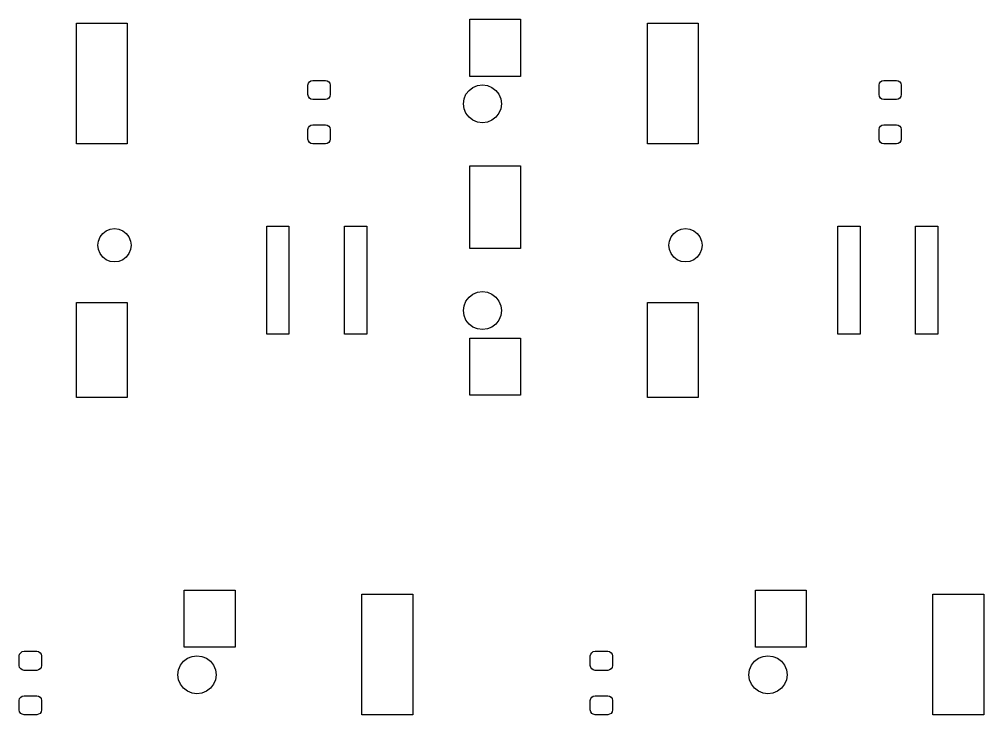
# Model space of a CAD drawing. Extents: x 0.7 to 11, y -6.1 to -1.6.
# Drawn here: x 4.783 to 5.98, y -4.732 to -3.869 of the extents above; entities that cross this region are included whole.
import ezdxf

# ---------------------------------------------------------------- set-up
doc = ezdxf.new("R2010")
doc.units = 0
doc.header["$MEASUREMENT"] = 0
doc.layers.add('BLACK', color=7, linetype='CONTINUOUS')

msp = doc.modelspace()

# ---------------------------------------------------------------- linework, layer by layer
at = {"layer": 'BLACK', "linetype": 'CONTINUOUS'}
for p, q in [((4.8543, -4.0236), (4.8543, -3.874)), ((4.8543, -3.874), (4.9173, -3.874)), ((4.9173, -3.874), (4.9173, -4.0236)), ((5.3425, -3.94), (5.3425, -3.8691)), ((5.3425, -3.8691), (5.4055, -3.8691)), ((5.4055, -3.8691), (5.4055, -3.94)), ((5.563, -4.0236), (5.563, -3.874)), ((5.563, -3.874), (5.626, -3.874)), ((5.626, -3.874), (5.626, -4.0236)), ((5.1417, -3.9508), (5.1422, -3.9485)), ((5.1422, -3.9485), (5.1435, -3.9466)), ((5.1435, -3.9466), (5.1454, -3.9453)), ((5.1454, -3.9453), (5.1476, -3.9449)), ((5.1476, -3.9449), (5.1634, -3.9449)), ((5.1634, -3.9449), (5.1656, -3.9453)), ((5.1656, -3.9453), (5.1676, -3.9466)), ((5.1676, -3.9466), (5.1688, -3.9485)), ((5.1688, -3.9485), (5.1693, -3.9508)), ((5.4055, -3.94), (5.3425, -3.94)), ((5.8504, -3.9508), (5.8508, -3.9485)), ((5.8508, -3.9485), (5.8521, -3.9466)), ((5.8521, -3.9466), (5.854, -3.9453)), ((5.854, -3.9453), (5.8563, -3.9449)), ((5.8563, -3.9449), (5.872, -3.9449)), ((5.872, -3.9449), (5.8743, -3.9453)), ((5.8743, -3.9453), (5.8762, -3.9466)), ((5.8762, -3.9466), (5.8775, -3.9485)), ((5.8775, -3.9485), (5.878, -3.9508)), ((5.1417, -3.9626), (5.1417, -3.9508)), ((5.1693, -3.9508), (5.1693, -3.9626)), ((5.3378, -3.9622), (5.3416, -3.9573)), ((5.3416, -3.9573), (5.3465, -3.9536)), ((5.3465, -3.9536), (5.3522, -3.9512)), ((5.3522, -3.9512), (5.3583, -3.9504)), ((5.3583, -3.9504), (5.3644, -3.9512)), ((5.3644, -3.9512), (5.3701, -3.9536)), ((5.3701, -3.9536), (5.375, -3.9573)), ((5.375, -3.9573), (5.3787, -3.9622)), ((5.8504, -3.9626), (5.8504, -3.9508)), ((5.878, -3.9508), (5.878, -3.9626)), ((5.1422, -3.9649), (5.1417, -3.9626)), ((5.1435, -3.9668), (5.1422, -3.9649)), ((5.1454, -3.9681), (5.1435, -3.9668)), ((5.1476, -3.9685), (5.1454, -3.9681)), ((5.1634, -3.9685), (5.1476, -3.9685)), ((5.1656, -3.9681), (5.1634, -3.9685)), ((5.1676, -3.9668), (5.1656, -3.9681)), ((5.1688, -3.9649), (5.1676, -3.9668)), ((5.1693, -3.9626), (5.1688, -3.9649)), ((5.3346, -3.974), (5.3355, -3.9679)), ((5.3355, -3.9679), (5.3378, -3.9622)), ((5.3787, -3.9622), (5.3811, -3.9679)), ((5.3811, -3.9679), (5.3819, -3.974)), ((5.8508, -3.9649), (5.8504, -3.9626)), ((5.8521, -3.9668), (5.8508, -3.9649)), ((5.854, -3.9681), (5.8521, -3.9668)), ((5.8563, -3.9685), (5.854, -3.9681)), ((5.872, -3.9685), (5.8563, -3.9685)), ((5.8743, -3.9681), (5.872, -3.9685)), ((5.8762, -3.9668), (5.8743, -3.9681)), ((5.8775, -3.9649), (5.8762, -3.9668)), ((5.878, -3.9626), (5.8775, -3.9649)), ((5.3355, -3.9801), (5.3346, -3.974)), ((5.3378, -3.9858), (5.3355, -3.9801)), ((5.3811, -3.9801), (5.3787, -3.9858)), ((5.3819, -3.974), (5.3811, -3.9801)), ((5.3416, -3.9907), (5.3378, -3.9858)), ((5.3465, -3.9945), (5.3416, -3.9907)), ((5.3522, -3.9968), (5.3465, -3.9945)), ((5.3583, -3.9976), (5.3522, -3.9968)), ((5.3644, -3.9968), (5.3583, -3.9976)), ((5.3701, -3.9945), (5.3644, -3.9968)), ((5.375, -3.9907), (5.3701, -3.9945)), ((5.3787, -3.9858), (5.375, -3.9907)), ((5.1417, -4.0059), (5.1422, -4.0036)), ((5.1417, -4.0177), (5.1417, -4.0059)), ((5.1422, -4.0036), (5.1435, -4.0017)), ((5.1435, -4.0017), (5.1454, -4.0004)), ((5.1454, -4.0004), (5.1476, -4)), ((5.1476, -4), (5.1634, -4)), ((5.1634, -4), (5.1656, -4.0004)), ((5.1656, -4.0004), (5.1676, -4.0017)), ((5.1676, -4.0017), (5.1688, -4.0036)), ((5.1688, -4.0036), (5.1693, -4.0059)), ((5.1693, -4.0059), (5.1693, -4.0177)), ((5.8504, -4.0059), (5.8508, -4.0036)), ((5.8504, -4.0177), (5.8504, -4.0059)), ((5.8508, -4.0036), (5.8521, -4.0017)), ((5.8521, -4.0017), (5.854, -4.0004)), ((5.854, -4.0004), (5.8563, -4)), ((5.8563, -4), (5.872, -4)), ((5.872, -4), (5.8743, -4.0004)), ((5.8743, -4.0004), (5.8762, -4.0017)), ((5.8762, -4.0017), (5.8775, -4.0036)), ((5.8775, -4.0036), (5.878, -4.0059)), ((5.878, -4.0059), (5.878, -4.0177)), ((5.1422, -4.02), (5.1417, -4.0177)), ((5.1435, -4.0219), (5.1422, -4.02)), ((5.1688, -4.02), (5.1676, -4.0219)), ((5.1693, -4.0177), (5.1688, -4.02)), ((5.8508, -4.02), (5.8504, -4.0177)), ((5.8521, -4.0219), (5.8508, -4.02)), ((5.8775, -4.02), (5.8762, -4.0219)), ((5.878, -4.0177), (5.8775, -4.02)), ((4.9173, -4.0236), (4.8543, -4.0236)), ((5.1454, -4.0232), (5.1435, -4.0219)), ((5.1476, -4.0236), (5.1454, -4.0232)), ((5.1634, -4.0236), (5.1476, -4.0236)), ((5.1656, -4.0232), (5.1634, -4.0236)), ((5.1676, -4.0219), (5.1656, -4.0232)), ((5.626, -4.0236), (5.563, -4.0236)), ((5.854, -4.0232), (5.8521, -4.0219)), ((5.8563, -4.0236), (5.854, -4.0232)), ((5.872, -4.0236), (5.8563, -4.0236)), ((5.8743, -4.0232), (5.872, -4.0236)), ((5.8762, -4.0219), (5.8743, -4.0232)), ((5.3425, -4.1535), (5.3425, -4.0512)), ((5.3425, -4.0512), (5.4055, -4.0512)), ((5.4055, -4.0512), (5.4055, -4.1535)), ((4.8962, -4.1296), (4.9016, -4.1289)), ((4.9016, -4.1289), (4.9069, -4.1296)), ((5.0906, -4.2598), (5.0906, -4.126)), ((5.0906, -4.126), (5.1181, -4.126)), ((5.1181, -4.126), (5.1181, -4.2598)), ((5.187, -4.2598), (5.187, -4.126)), ((5.187, -4.126), (5.2146, -4.126)), ((5.2146, -4.126), (5.2146, -4.2598)), ((5.6049, -4.1296), (5.6102, -4.1289)), ((5.6102, -4.1289), (5.6156, -4.1296)), ((5.7992, -4.2598), (5.7992, -4.126)), ((5.7992, -4.126), (5.8268, -4.126)), ((5.8268, -4.126), (5.8268, -4.2598)), ((5.8957, -4.2598), (5.8957, -4.126)), ((5.8957, -4.126), (5.9232, -4.126)), ((5.9232, -4.126), (5.9232, -4.2598)), ((4.8816, -4.1443), (4.8837, -4.1393)), ((4.8837, -4.1393), (4.887, -4.135)), ((4.887, -4.135), (4.8912, -4.1317)), ((4.8912, -4.1317), (4.8962, -4.1296)), ((4.9069, -4.1296), (4.9119, -4.1317)), ((4.9119, -4.1317), (4.9162, -4.135)), ((4.9162, -4.135), (4.9195, -4.1393)), ((4.9195, -4.1393), (4.9215, -4.1443)), ((5.5903, -4.1443), (5.5923, -4.1393)), ((5.5923, -4.1393), (5.5956, -4.135)), ((5.5956, -4.135), (5.5999, -4.1317)), ((5.5999, -4.1317), (5.6049, -4.1296)), ((5.6156, -4.1296), (5.6206, -4.1317)), ((5.6206, -4.1317), (5.6249, -4.135)), ((5.6249, -4.135), (5.6281, -4.1393)), ((5.6281, -4.1393), (5.6302, -4.1443)), ((4.8809, -4.1496), (4.8816, -4.1443)), ((4.8816, -4.155), (4.8809, -4.1496)), ((4.9215, -4.1443), (4.9222, -4.1496)), ((4.9222, -4.1496), (4.9215, -4.155)), ((5.5896, -4.1496), (5.5903, -4.1443)), ((5.5903, -4.155), (5.5896, -4.1496)), ((5.6302, -4.1443), (5.6309, -4.1496)), ((5.6309, -4.1496), (5.6302, -4.155)), ((4.8837, -4.1599), (4.8816, -4.155)), ((4.887, -4.1642), (4.8837, -4.1599)), ((4.8912, -4.1675), (4.887, -4.1642)), ((4.9162, -4.1642), (4.9119, -4.1675)), ((4.9195, -4.1599), (4.9162, -4.1642)), ((4.9215, -4.155), (4.9195, -4.1599)), ((5.4055, -4.1535), (5.3425, -4.1535)), ((5.5923, -4.1599), (5.5903, -4.155)), ((5.5956, -4.1642), (5.5923, -4.1599)), ((5.5999, -4.1675), (5.5956, -4.1642)), ((5.6249, -4.1642), (5.6206, -4.1675)), ((5.6281, -4.1599), (5.6249, -4.1642)), ((5.6302, -4.155), (5.6281, -4.1599)), ((4.8962, -4.1696), (4.8912, -4.1675)), ((4.9016, -4.1703), (4.8962, -4.1696)), ((4.9069, -4.1696), (4.9016, -4.1703)), ((4.9119, -4.1675), (4.9069, -4.1696)), ((5.6049, -4.1696), (5.5999, -4.1675)), ((5.6102, -4.1703), (5.6049, -4.1696)), ((5.6156, -4.1696), (5.6102, -4.1703)), ((5.6206, -4.1675), (5.6156, -4.1696)), ((5.3416, -4.214), (5.3465, -4.2103)), ((5.3465, -4.2103), (5.3522, -4.2079)), ((5.3522, -4.2079), (5.3583, -4.2071)), ((5.3583, -4.2071), (5.3644, -4.2079)), ((5.3644, -4.2079), (5.3701, -4.2103)), ((5.3701, -4.2103), (5.375, -4.214)), ((4.8543, -4.3386), (4.8543, -4.2205)), ((4.8543, -4.2205), (4.9173, -4.2205)), ((4.9173, -4.2205), (4.9173, -4.3386)), ((5.3346, -4.2307), (5.3355, -4.2246)), ((5.3355, -4.2246), (5.3378, -4.2189)), ((5.3378, -4.2189), (5.3416, -4.214)), ((5.375, -4.214), (5.3787, -4.2189)), ((5.3787, -4.2189), (5.3811, -4.2246)), ((5.3811, -4.2246), (5.3819, -4.2307)), ((5.563, -4.3386), (5.563, -4.2205)), ((5.563, -4.2205), (5.626, -4.2205)), ((5.626, -4.2205), (5.626, -4.3386)), ((5.3355, -4.2368), (5.3346, -4.2307)), ((5.3378, -4.2425), (5.3355, -4.2368)), ((5.3811, -4.2368), (5.3787, -4.2425)), ((5.3819, -4.2307), (5.3811, -4.2368)), ((5.3416, -4.2474), (5.3378, -4.2425)), ((5.3465, -4.2512), (5.3416, -4.2474)), ((5.375, -4.2474), (5.3701, -4.2512)), ((5.3787, -4.2425), (5.375, -4.2474)), ((5.1181, -4.2598), (5.0906, -4.2598)), ((5.2146, -4.2598), (5.187, -4.2598)), ((5.3522, -4.2535), (5.3465, -4.2512)), ((5.3583, -4.2543), (5.3522, -4.2535)), ((5.3644, -4.2535), (5.3583, -4.2543)), ((5.3701, -4.2512), (5.3644, -4.2535)), ((5.8268, -4.2598), (5.7992, -4.2598)), ((5.9232, -4.2598), (5.8957, -4.2598)), ((5.3425, -4.3356), (5.3425, -4.2648)), ((5.3425, -4.2648), (5.4055, -4.2648)), ((5.4055, -4.2648), (5.4055, -4.3356)), ((4.9173, -4.3386), (4.8543, -4.3386)), ((5.4055, -4.3356), (5.3425, -4.3356)), ((5.626, -4.3386), (5.563, -4.3386)), ((4.9882, -4.6486), (4.9882, -4.5778)), ((4.9882, -4.5778), (5.0512, -4.5778)), ((5.0512, -4.5778), (5.0512, -4.6486)), ((5.2087, -4.7323), (5.2087, -4.5827)), ((5.2087, -4.5827), (5.2717, -4.5827)), ((5.2717, -4.5827), (5.2717, -4.7323)), ((5.6969, -4.6486), (5.6969, -4.5778)), ((5.6969, -4.5778), (5.7598, -4.5778)), ((5.7598, -4.5778), (5.7598, -4.6486)), ((5.9173, -4.7323), (5.9173, -4.5827)), ((5.9173, -4.5827), (5.9803, -4.5827)), ((5.9803, -4.5827), (5.9803, -4.7323)), ((4.7839, -4.6572), (4.7852, -4.6553)), ((4.7852, -4.6553), (4.7871, -4.654)), ((4.7871, -4.654), (4.7894, -4.6535)), ((4.7894, -4.6535), (4.8051, -4.6535)), ((4.8051, -4.6535), (4.8074, -4.654)), ((4.8074, -4.654), (4.8093, -4.6553)), ((4.8093, -4.6553), (4.8106, -4.6572)), ((5.0512, -4.6486), (4.9882, -4.6486)), ((5.4926, -4.6572), (5.4939, -4.6553)), ((5.4939, -4.6553), (5.4958, -4.654)), ((5.4958, -4.654), (5.498, -4.6535)), ((5.498, -4.6535), (5.5138, -4.6535)), ((5.5138, -4.6535), (5.516, -4.654)), ((5.516, -4.654), (5.518, -4.6553)), ((5.518, -4.6553), (5.5192, -4.6572)), ((5.7598, -4.6486), (5.6969, -4.6486)), ((4.7835, -4.6594), (4.7839, -4.6572)), ((4.7835, -4.6713), (4.7835, -4.6594)), ((4.8106, -4.6572), (4.811, -4.6594)), ((4.811, -4.6594), (4.811, -4.6713)), ((4.9835, -4.6709), (4.9872, -4.666)), ((4.9872, -4.666), (4.9921, -4.6622)), ((4.9921, -4.6622), (4.9978, -4.6599)), ((4.9978, -4.6599), (5.0039, -4.6591)), ((5.0039, -4.6591), (5.0101, -4.6599)), ((5.0101, -4.6599), (5.0157, -4.6622)), ((5.0157, -4.6622), (5.0206, -4.666)), ((5.0206, -4.666), (5.0244, -4.6709)), ((5.4921, -4.6594), (5.4926, -4.6572)), ((5.4921, -4.6713), (5.4921, -4.6594)), ((5.5192, -4.6572), (5.5197, -4.6594)), ((5.5197, -4.6594), (5.5197, -4.6713)), ((5.6921, -4.6709), (5.6959, -4.666)), ((5.6959, -4.666), (5.7008, -4.6622)), ((5.7008, -4.6622), (5.7065, -4.6599)), ((5.7065, -4.6599), (5.7126, -4.6591)), ((5.7126, -4.6591), (5.7187, -4.6599)), ((5.7187, -4.6599), (5.7244, -4.6622)), ((5.7244, -4.6622), (5.7293, -4.666)), ((5.7293, -4.666), (5.7331, -4.6709)), ((4.7839, -4.6735), (4.7835, -4.6713)), ((4.7852, -4.6754), (4.7839, -4.6735)), ((4.7871, -4.6767), (4.7852, -4.6754)), ((4.7894, -4.6772), (4.7871, -4.6767)), ((4.8051, -4.6772), (4.7894, -4.6772)), ((4.8074, -4.6767), (4.8051, -4.6772)), ((4.8093, -4.6754), (4.8074, -4.6767)), ((4.8106, -4.6735), (4.8093, -4.6754)), ((4.811, -4.6713), (4.8106, -4.6735)), ((4.9803, -4.6827), (4.9811, -4.6766)), ((4.9811, -4.6766), (4.9835, -4.6709)), ((5.0244, -4.6709), (5.0268, -4.6766)), ((5.0268, -4.6766), (5.0276, -4.6827)), ((5.4926, -4.6735), (5.4921, -4.6713)), ((5.4939, -4.6754), (5.4926, -4.6735)), ((5.4958, -4.6767), (5.4939, -4.6754)), ((5.498, -4.6772), (5.4958, -4.6767)), ((5.5138, -4.6772), (5.498, -4.6772)), ((5.516, -4.6767), (5.5138, -4.6772)), ((5.518, -4.6754), (5.516, -4.6767)), ((5.5192, -4.6735), (5.518, -4.6754)), ((5.5197, -4.6713), (5.5192, -4.6735)), ((5.689, -4.6827), (5.6898, -4.6766)), ((5.6898, -4.6766), (5.6921, -4.6709)), ((5.7331, -4.6709), (5.7354, -4.6766)), ((5.7354, -4.6766), (5.7362, -4.6827)), ((4.9811, -4.6888), (4.9803, -4.6827)), ((4.9835, -4.6945), (4.9811, -4.6888)), ((5.0268, -4.6888), (5.0244, -4.6945)), ((5.0276, -4.6827), (5.0268, -4.6888)), ((5.6898, -4.6888), (5.689, -4.6827)), ((5.6921, -4.6945), (5.6898, -4.6888)), ((5.7354, -4.6888), (5.7331, -4.6945)), ((5.7362, -4.6827), (5.7354, -4.6888)), ((4.9872, -4.6994), (4.9835, -4.6945)), ((4.9921, -4.7031), (4.9872, -4.6994)), ((4.9978, -4.7055), (4.9921, -4.7031)), ((5.0157, -4.7031), (5.0101, -4.7055)), ((5.0206, -4.6994), (5.0157, -4.7031)), ((5.0244, -4.6945), (5.0206, -4.6994)), ((5.6959, -4.6994), (5.6921, -4.6945)), ((5.7008, -4.7031), (5.6959, -4.6994)), ((5.7065, -4.7055), (5.7008, -4.7031)), ((5.7244, -4.7031), (5.7187, -4.7055)), ((5.7293, -4.6994), (5.7244, -4.7031)), ((5.7331, -4.6945), (5.7293, -4.6994)), ((4.7835, -4.7146), (4.7839, -4.7123)), ((4.7835, -4.7264), (4.7835, -4.7146)), ((4.7839, -4.7123), (4.7852, -4.7104)), ((4.7852, -4.7104), (4.7871, -4.7091)), ((4.7871, -4.7091), (4.7894, -4.7087)), ((4.7894, -4.7087), (4.8051, -4.7087)), ((4.8051, -4.7087), (4.8074, -4.7091)), ((4.8074, -4.7091), (4.8093, -4.7104)), ((4.8093, -4.7104), (4.8106, -4.7123)), ((4.8106, -4.7123), (4.811, -4.7146)), ((4.811, -4.7146), (4.811, -4.7264)), ((5.0039, -4.7063), (4.9978, -4.7055)), ((5.0101, -4.7055), (5.0039, -4.7063)), ((5.4921, -4.7146), (5.4926, -4.7123)), ((5.4921, -4.7264), (5.4921, -4.7146)), ((5.4926, -4.7123), (5.4939, -4.7104)), ((5.4939, -4.7104), (5.4958, -4.7091)), ((5.4958, -4.7091), (5.498, -4.7087)), ((5.498, -4.7087), (5.5138, -4.7087)), ((5.5138, -4.7087), (5.516, -4.7091)), ((5.516, -4.7091), (5.518, -4.7104)), ((5.518, -4.7104), (5.5192, -4.7123)), ((5.5192, -4.7123), (5.5197, -4.7146)), ((5.5197, -4.7146), (5.5197, -4.7264)), ((5.7126, -4.7063), (5.7065, -4.7055)), ((5.7187, -4.7055), (5.7126, -4.7063)), ((4.7839, -4.7286), (4.7835, -4.7264)), ((4.811, -4.7264), (4.8106, -4.7286)), ((5.4926, -4.7286), (5.4921, -4.7264)), ((5.5197, -4.7264), (5.5192, -4.7286)), ((4.7852, -4.7306), (4.7839, -4.7286)), ((4.7871, -4.7318), (4.7852, -4.7306)), ((4.7894, -4.7323), (4.7871, -4.7318)), ((4.8051, -4.7323), (4.7894, -4.7323)), ((4.8074, -4.7318), (4.8051, -4.7323)), ((4.8093, -4.7306), (4.8074, -4.7318)), ((4.8106, -4.7286), (4.8093, -4.7306)), ((5.2717, -4.7323), (5.2087, -4.7323)), ((5.4939, -4.7306), (5.4926, -4.7286)), ((5.4958, -4.7318), (5.4939, -4.7306)), ((5.498, -4.7323), (5.4958, -4.7318)), ((5.5138, -4.7323), (5.498, -4.7323)), ((5.516, -4.7318), (5.5138, -4.7323)), ((5.518, -4.7306), (5.516, -4.7318)), ((5.5192, -4.7286), (5.518, -4.7306)), ((5.9803, -4.7323), (5.9173, -4.7323))]:
    msp.add_line(p, q, dxfattribs=at)

doc.saveas('drawing.dxf')
